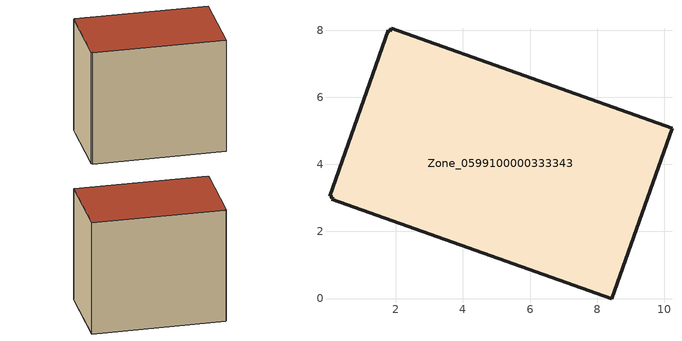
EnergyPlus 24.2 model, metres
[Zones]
Zone_0599100000333343
 floor ground (C_G): 1.77,7.99 1.83,7.96 1.86,8.05 10.23,5.08 8.43,0 0.09,2.96 0.12,3.04 0.02,3.05 z0.52
 wall outside (C_F): 10.23,5.08 1.86,8.05 1.83,7.96 1.77,7.99 0.02,3.05 0.12,3.04 0.09,2.96 8.43,0 10.23,5.08 z0.52:8.46
 roof outside (C_R): 1.83,7.96 1.77,7.99 0.02,3.05 0.12,3.04 0.09,2.96 8.43,0 10.23,5.08 1.86,8.05 z8.46
[BUILDING]
Pand.0599100000333343: North Axis=0; Terrain=City; Loads Convergence Tolerance Value=0.04; Temperature Convergence Tolerance Value=0.4; Solar Distribution=FullExterior; Maximum Number of Warmup Days=25; Minimum Number of Warmup Days=1
[Site:Location]
Rotterdam.The.Hague.AP_ZH_NLD Design_Conditions: Latitude=51.96; Longitude=4.45; Time Zone=1; Elevation=-4.5
[SITE:GROUNDTEMPERATURE:BUILDINGSURFACE]
18, 18, 18, 18, 18, 18, 18, 18, 18, 18, 18, 18
[MATERIAL] Thermal Absorptance=0.9; Solar Absorptance=0.7; Visible Absorptance=0.7
Name | Roughness | Thickness | Conductivity | Density | Specific Heat
G.TI.1975-1991 | MediumSmooth | 0.15 | 0.288461 | 540 | 1210
F.TI.1975-1991 | Rough | 0.3 | 0.230769 | 1920 | 840
R.TI.1975-1991 | MediumRough | 0.2 | 0.153846 | 1500 | 1000
[CONSTRUCTION]
C_G: G.TI.1975-1991
C_F: F.TI.1975-1991
C_R: R.TI.1975-1991
[ZONE]
Zone_0599100000333343: Type=1; Multiplier=1; Ceiling Height=Autocalculate; Volume=Autocalculate; Floor Area=autocalculate; Part of Total Floor Area=Yes
[ZONEINFILTRATION:DESIGNFLOWRATE]
Infil_Zone_0599100000333343: Zone or ZoneList or Space or SpaceList=Zone_0599100000333343; Schedule=AlwaysOn; Design Flow Rate Calculation Method=Flow/Area; Flow Rate per Floor Area=0.003; Constant Term Coefficient=1; Temperature Term Coefficient=0; Velocity Term Coefficient=0; Velocity Squared Term Coefficient=0
[HVACTEMPLATE:ZONE:IDEALLOADSAIRSYSTEM]
Zone_0599100000333343: Maximum Heating Supply Air Temperature=50; Minimum Cooling Supply Air Temperature=13; Maximum Heating Supply Air Humidity Ratio=0.0156; Minimum Cooling Supply Air Humidity Ratio=0.0077; Heating Limit=NoLimit; Cooling Limit=NoLimit; Dehumidification Control Type=ConstantSensibleHeatRatio; Cooling Sensible Heat Ratio=0.7; Dehumidification Setpoint=60; Humidification Control Type=None; Humidification Setpoint=30; Outdoor Air Method=None; Outdoor Air Flow Rate per Person=0.00944; Outdoor Air Flow Rate per Zone Floor Area=0; Outdoor Air Flow Rate per Zone=0; Demand Controlled Ventilation Type=None; Outdoor Air Economizer Type=NoEconomizer; Heat Recovery Type=None; Sensible Heat Recovery Effectiveness=0.7; Latent Heat Recovery Effectiveness=0.65
[ZONECONTROL:THERMOSTAT]
ThermostatControl_Zone_0599100000333343: Zone or ZoneList=Zone_0599100000333343; Control Type Schedule=DualSetpointControlType; Control 1=Thermostat_Zone_0599100000333343; Temperature Difference Between Cutout And Setpoint=0
[THERMOSTATSETPOINT:DUALSETPOINT]
Thermostat_Zone_0599100000333343: Heating Setpoint Temperature Schedule=HeatingSetpoint_Zone_0599100000333343; Cooling Setpoint Temperature Schedule=CoolingSetpoint_Zone_0599100000333343
[SCHEDULE:COMPACT]
HeatingSetpoint_Zone_0599100000333343: Through: 12/31, For: AllDays, Until: 24:00, 21
CoolingSetpoint_Zone_0599100000333343: Through: 12/31, For: AllDays, Until: 24:00, 24
DualSetpointControlType: Through: 12/31, For: AllDays, Until: 24:00, 4
AlwaysOn: Through: 12/31, For: AllDays, Until: 24:00, 1
